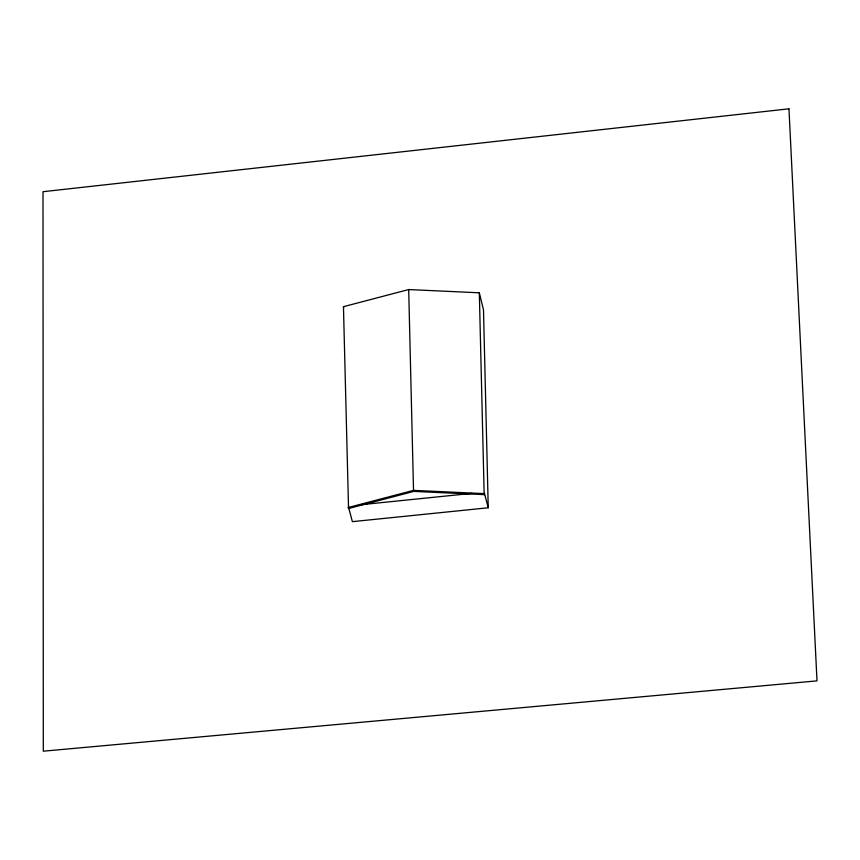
<?xml version="1.0" encoding="UTF-8"?>
<svg xmlns="http://www.w3.org/2000/svg" width="860" height="860" viewBox="0 0 860 860"><rect width="100%" height="100%" fill="white"/><g stroke="black" fill="none" stroke-linecap="round" stroke-linejoin="round"><path stroke-width="1.29" d="M348.547 508.529L343.452 306.687L408.693 289.551L479.321 292.808L483.492 309.923L488.243 507.776L352.374 521.654L348.504 507.034L348.547 508.529L413.789 491.393L484.416 494.64L484.384 493.156L488.243 507.776M348.279 507.507L413.52 490.372L484.148 493.629L484.416 494.64M360.351 504.777L472 493.371M343.452 306.687L343.721 307.708M479.321 292.808L484.148 493.629M408.693 289.551L413.52 490.372M788.964 108.811L43 191.705L43.301 751.188L817 680.873L788.964 108.811"/></g></svg>
